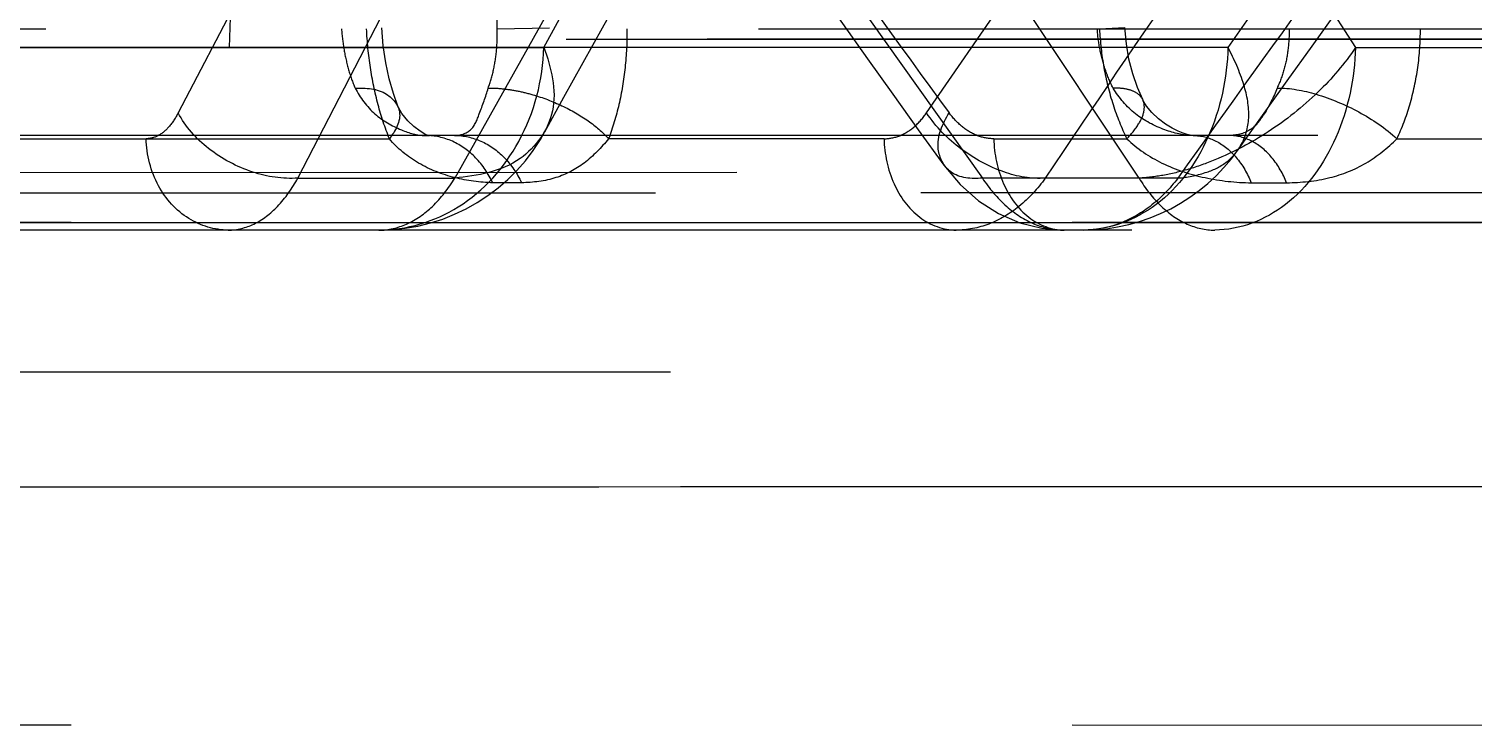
# Model space of a CAD drawing. Header units: millimetres. Extents: x 1236 to 1656, y -100 to 494.
# Drawn here: x 1489.602 to 1490.519, y 347.035 to 347.477 of the extents above; entities that cross this region are included whole.
import ezdxf

# ---------------------------------------------------------------- set-up
doc = ezdxf.new("R2010")
doc.units = ezdxf.units.MM
doc.header["$LTSCALE"] = 0.1
doc.linetypes.add('HIDDENX2', pattern=[19.05, 12.7, -6.35])
doc.layers.add('HIDDEN', color=8, linetype='HIDDENX2')

msp = doc.modelspace()

# ---------------------------------------------------------------- linework, layer by layer
at = {"layer": 'HIDDEN'}
for p, q in [((1489.74891, 348.07395), (1489.72933, 347.4655)), ((1489.89935, 347.47723), (1489.8972, 347.76045)), ((1489.92906, 347.46551), (1490.00212, 347.5993)), ((1490.35749, 347.59931), (1490.44382, 347.46549)), ((1490.45664, 347.59929), (1490.3629, 347.46555)), ((1489.76702, 347.55788), (1489.69699, 347.42406)), ((1490.1718, 347.42406), (1490.26428, 347.55788)), ((1489.77296, 347.38263), (1489.84197, 347.51645)), ((1489.94763, 347.51645), (1489.87247, 347.38263)), ((1490.11199, 347.51645), (1490.20717, 347.38263)), ((1490.30659, 347.38263), (1490.2176, 347.51645)), ((1474.82505, 347.47723), (1492.3882, 347.47723)), ((1475.00806, 347.47718), (1491.32287, 347.47719)), ((1489.89935, 347.47723), (1489.93257, 347.47801)), ((1490.28152, 347.47723), (1490.29765, 347.47805)), ((1512.25767, 347.47083), (1474.62074, 347.47083)), ((1476.60823, 347.47076), (1505.5604, 347.47077)), ((1489.41613, 347.4655), (1489.92906, 347.46551)), ((1489.72933, 347.4655), (1489.53954, 347.46554)), ((1490.3629, 347.46555), (1489.72933, 347.4655)), ((1490.44382, 347.46549), (1491.53076, 347.4655)), ((1492.32499, 347.40968), (1474.81359, 347.40968)), ((1489.14627, 347.40758), (1489.83101, 347.40758)), ((1490.14479, 347.40758), (1489.97002, 347.40758)), ((1490.21441, 347.40758), (1490.29889, 347.40758)), ((1490.4702, 347.40758), (1491.84797, 347.40758)), ((1486.8763, 347.38526), (1491.19249, 347.38668)), ((1489.77296, 347.38263), (1489.87247, 347.38263)), ((1489.91482, 347.37967), (1489.89657, 347.37967)), ((1490.33125, 347.38263), (1490.20717, 347.38263)), ((1490.3778, 347.37967), (1490.40024, 347.37967)), ((1493.34312, 347.37337), (1485.44503, 347.37337)), ((1486.82475, 347.37332), (1493.34328, 347.37323)), ((1493.43914, 347.35448), (1485.44375, 347.35445)), ((1485.44387, 347.35441), (1493.43867, 347.35444)), ((1492.20699, 347.34967), (1489.17752, 347.34967)), ((1501.43941, 347.25967), (1485.43905, 347.25967)), ((1489.73958, 347.18676), (1489.25662, 347.18677)), ((1489.89221, 347.18678), (1489.73958, 347.18676)), ((1489.96388, 347.18679), (1489.89221, 347.18678)), ((1490.0157, 347.1868), (1489.96388, 347.18679)), ((1490.30871, 347.18688), (1490.0157, 347.1868)), ((1493.43916, 347.03521), (1486.55598, 347.03631))]:
    msp.add_line(p, q, dxfattribs=at)
for points in [[(1489.92962, 347.41204), (1489.94168, 347.43398), (1489.95383, 347.45591), (1489.96609, 347.47784), (1489.97846, 347.49976), (1489.99093, 347.52167), (1490.0035, 347.54358)], [(1490.36927, 347.4003), (1490.38489, 347.4223), (1490.40061, 347.44432), (1490.41644, 347.46636), (1490.43237, 347.48841), (1490.44841, 347.51047), (1490.46455, 347.53256)], [(1490.08679, 347.52567), (1490.10253, 347.50316), (1490.11836, 347.48068), (1490.13429, 347.45821), (1490.15031, 347.43576), (1490.16643, 347.41333), (1490.18264, 347.39091)], [(1489.83643, 347.42832), (1489.83351, 347.4363), (1489.83088, 347.44549), (1489.8287, 347.45563), (1489.8271, 347.46653), (1489.82618, 347.47801)], [(1490.30893, 347.43243), (1490.30553, 347.44005), (1490.30257, 347.44865), (1490.30021, 347.45797), (1490.29855, 347.46785), (1490.29765, 347.47806)], [(1490.34097, 347.40968), (1490.34023, 347.40971), (1490.33896, 347.40988), (1490.33707, 347.41029), (1490.3345, 347.41109), (1490.33135, 347.41237), (1490.32756, 347.4143), (1490.32335, 347.41694), (1490.31901, 347.42024), (1490.31478, 347.42423), (1490.31141, 347.42829), (1490.30907, 347.43213)], [(1489.8539, 347.40968), (1489.85566, 347.40957), (1489.85617, 347.40948), (1489.85544, 347.40973), (1489.85353, 347.41059), (1489.85041, 347.41242), (1489.84658, 347.41526), (1489.84258, 347.41903), (1489.83896, 347.42352), (1489.83659, 347.42791)], [(1490.18265, 347.39089), (1490.19306, 347.37856), (1490.20474, 347.3683), (1490.21748, 347.36021), (1490.23099, 347.35437), (1490.24492, 347.35086), (1490.2591, 347.34967)]]:
    msp.add_lwpolyline(points, dxfattribs=at)
for centre, radius, start, end in [((1497.0905, 352.50311), 8.57134, 215.236273, 216.339015), ((1498.31613, 341.98413), 9.70841, 145.260417, 146.215996), ((1498.54012, 341.57035), 10.05823, 143.760102, 144.699617), ((1489.82437, 347.46968), 0.12, 270, 332.57748), ((1490.27135, 347.46968), 0.12, 270.00001, 324.91646)]:
    msp.add_arc(centre, radius, start, end, dxfattribs=at)
for points, knots in [([(1489.8006, 347.47723), (1489.80092, 347.4728), (1489.80197, 347.46408), (1489.80481, 347.45149), (1489.80758, 347.4435), (1489.80918, 347.43971)], [0, 0, 0, 0, 0.344888, 0.680874, 1, 1, 1, 1]), ([(1489.83101, 347.40758), (1489.82816, 347.41462), (1489.82327, 347.42947), (1489.81845, 347.45284), (1489.81688, 347.46902), (1489.81649, 347.47723)], [0, 0, 0, 0, 0.318759, 0.654679, 1, 1, 1, 1]), ([(1489.89362, 347.43971), (1489.89505, 347.4435), (1489.89737, 347.45151), (1489.89927, 347.46412), (1489.89951, 347.47282), (1489.89938, 347.47723)], [0, 0, 0, 0, 0.318333, 0.652846, 1, 1, 1, 1]), ([(1489.98169, 347.47723), (1489.98176, 347.46905), (1489.981, 347.4529), (1489.97712, 347.42951), (1489.97269, 347.41462), (1489.97002, 347.40758)], [0, 0, 0, 0, 0.345864, 0.68154, 1, 1, 1, 1]), ([(1490.29013, 347.43971), (1490.28821, 347.44346), (1490.28489, 347.45141), (1490.28154, 347.46403), (1490.28039, 347.47279), (1490.28008, 347.47723)], [0, 0, 0, 0, 0.323753, 0.658057, 1, 1, 1, 1]), ([(1490.28152, 347.47723), (1490.28191, 347.46902), (1490.28373, 347.45277), (1490.28952, 347.42933), (1490.29543, 347.41455), (1490.29889, 347.40758)], [0, 0, 0, 0, 0.341649, 0.676915, 1, 1, 1, 1]), ([(1490.40178, 347.47724), (1490.40187, 347.47282), (1490.40142, 347.46407), (1490.39888, 347.45142), (1490.39594, 347.44345), (1490.39417, 347.43971)], [0, 0, 0, 0, 0.343412, 0.678144, 1, 1, 1, 1]), ([(1490.4702, 347.40758), (1490.47348, 347.41455), (1490.47903, 347.42933), (1490.48402, 347.45279), (1490.48511, 347.46903), (1490.48511, 347.47723)], [0, 0, 0, 0, 0.32203, 0.656982, 1, 1, 1, 1]), ([(1489.82437, 347.34967), (1489.84184, 347.34967), (1489.87879, 347.36092), (1489.91814, 347.40518), (1489.92837, 347.44499), (1489.92898, 347.46557)], [0, 0, 0, 0, 0.307213, 0.638071, 1, 1, 1, 1]), ([(1489.92898, 347.46557), (1489.93353, 347.45278), (1489.94064, 347.42576), (1489.91466, 347.38888), (1489.88682, 347.38412), (1489.87247, 347.38263)], [0, 0, 0, 0, 0.338256, 0.640826, 1, 1, 1, 1]), ([(1490.36301, 347.46563), (1490.36251, 347.44612), (1490.35453, 347.40847), (1490.32228, 347.36301), (1490.28763, 347.34967), (1490.27135, 347.34967)], [0, 0, 0, 0, 0.363349, 0.696932, 1, 1, 1, 1]), ([(1490.4439, 347.46549), (1490.44339, 347.44601), (1490.43565, 347.40861), (1490.40451, 347.36323), (1490.37054, 347.34967), (1490.35466, 347.34967)], [0, 0, 0, 0, 0.367069, 0.700881, 1, 1, 1, 1]), ([(1490.4439, 347.46549), (1490.43711, 347.45519), (1490.42016, 347.43546), (1490.38978, 347.41143), (1490.36648, 347.39903), (1490.35466, 347.39418)], [0, 0, 0, 0, 0.319938, 0.668637, 1, 1, 1, 1]), ([(1490.37104, 347.40307), (1490.37414, 347.4084), (1490.37773, 347.42179), (1490.37344, 347.44364), (1490.36695, 347.45796), (1490.36301, 347.46563)], [0, 0, 0, 0, 0.282287, 0.605258, 1, 1, 1, 1]), ([(1489.80918, 347.43971), (1489.8124, 347.43362), (1489.82067, 347.42248), (1489.83707, 347.41314), (1489.84861, 347.40969), (1489.85381, 347.40968)], [0, 0, 0, 0, 0.369949, 0.720987, 1, 1, 1, 1]), ([(1489.8092, 347.43973), (1489.81599, 347.43981), (1489.82826, 347.43941), (1489.84107, 347.42357), (1489.83469, 347.41237), (1489.83101, 347.40758)], [0, 0, 0, 0, 0.389131, 0.653927, 1, 1, 1, 1]), ([(1489.87247, 347.40968), (1489.87599, 347.40969), (1489.88398, 347.41228), (1489.88871, 347.42541), (1489.89212, 347.43415), (1489.89362, 347.43971)], [0, 0, 0, 0, 0.267772, 0.561721, 1, 1, 1, 1]), ([(1489.89361, 347.43973), (1489.89659, 347.43977), (1489.90278, 347.43946), (1489.91224, 347.43802), (1489.91863, 347.43646), (1489.92188, 347.43552)], [0, 0, 0, 0, 0.311865, 0.646612, 1, 1, 1, 1]), ([(1489.92188, 347.43552), (1489.92824, 347.43368), (1489.94049, 347.42904), (1489.95685, 347.41974), (1489.96623, 347.41185), (1489.97002, 347.40758)], [0, 0, 0, 0, 0.352958, 0.695575, 1, 1, 1, 1]), ([(1490.34083, 347.40968), (1490.33477, 347.40969), (1490.32175, 347.41286), (1490.30343, 347.42234), (1490.29386, 347.43352), (1490.29013, 347.43971)], [0, 0, 0, 0, 0.297639, 0.64487, 1, 1, 1, 1]), ([(1490.30893, 347.43242), (1490.30811, 347.43405), (1490.30507, 347.43714), (1490.29829, 347.43944), (1490.29306, 347.43977), (1490.29015, 347.43973)], [0, 0, 0, 0, 0.259662, 0.585232, 1, 1, 1, 1]), ([(1490.29889, 347.40758), (1490.30166, 347.41045), (1490.30619, 347.41595), (1490.31035, 347.42457), (1490.30997, 347.43036), (1490.30893, 347.43242)], [0, 0, 0, 0, 0.425479, 0.754852, 1, 1, 1, 1]), ([(1490.39417, 347.43971), (1490.392, 347.434), (1490.38725, 347.42459), (1490.3779, 347.41181), (1490.36825, 347.40968), (1490.36368, 347.40968)], [0, 0, 0, 0, 0.401586, 0.699041, 1, 1, 1, 1]), ([(1490.39415, 347.43973), (1490.40252, 347.43984), (1490.42062, 347.43628), (1490.44646, 347.42538), (1490.46296, 347.41429), (1490.4702, 347.40758)], [0, 0, 0, 0, 0.2989, 0.64739, 1, 1, 1, 1]), ([(1489.69699, 347.42406), (1489.69537, 347.42088), (1489.69181, 347.41529), (1489.68478, 347.40915), (1489.67916, 347.40758), (1489.67657, 347.40758)], [0, 0, 0, 0, 0.390354, 0.716941, 1, 1, 1, 1]), ([(1489.77296, 347.38263), (1489.76334, 347.38189), (1489.74277, 347.38523), (1489.71582, 347.3995), (1489.70144, 347.41519), (1489.69699, 347.42406)], [0, 0, 0, 0, 0.320141, 0.670735, 1, 1, 1, 1]), ([(1490.14479, 347.40758), (1490.14816, 347.40758), (1490.1552, 347.409), (1490.16459, 347.41496), (1490.16958, 347.42078), (1490.1718, 347.42406)], [0, 0, 0, 0, 0.308477, 0.637713, 1, 1, 1, 1]), ([(1490.24708, 347.38263), (1490.23829, 347.38185), (1490.21892, 347.38567), (1490.19271, 347.40003), (1490.17755, 347.41513), (1490.1718, 347.42406)], [0, 0, 0, 0, 0.297344, 0.64225, 1, 1, 1, 1]), ([(1490.20717, 347.38263), (1490.20042, 347.38206), (1490.18637, 347.38292), (1490.17562, 347.40361), (1490.18198, 347.41718), (1490.18607, 347.42406)], [0, 0, 0, 0, 0.33339, 0.605782, 1, 1, 1, 1]), ([(1490.21441, 347.40758), (1490.21093, 347.40758), (1490.20366, 347.40901), (1490.19384, 347.41495), (1490.18849, 347.42077), (1490.18607, 347.42406)], [0, 0, 0, 0, 0.308552, 0.638575, 1, 1, 1, 1]), ([(1489.72877, 347.34967), (1489.72007, 347.34967), (1489.70164, 347.35528), (1489.68199, 347.37739), (1489.67688, 347.39729), (1489.67657, 347.40758)], [0, 0, 0, 0, 0.306295, 0.637604, 1, 1, 1, 1]), ([(1489.89657, 347.37967), (1489.88846, 347.37983), (1489.87208, 347.38199), (1489.84915, 347.39096), (1489.83611, 347.40138), (1489.83101, 347.40758)], [0, 0, 0, 0, 0.332847, 0.670493, 1, 1, 1, 1]), ([(1489.89657, 347.37967), (1489.89383, 347.38547), (1489.88675, 347.39601), (1489.87168, 347.407), (1489.85971, 347.40968), (1489.8539, 347.40968)], [0, 0, 0, 0, 0.351319, 0.681437, 1, 1, 1, 1]), ([(1489.87237, 347.40968), (1489.87804, 347.40968), (1489.88983, 347.40708), (1489.90491, 347.39619), (1489.91204, 347.38557), (1489.91482, 347.37967)], [0, 0, 0, 0, 0.311736, 0.641355, 1, 1, 1, 1]), ([(1489.97002, 347.40758), (1489.96536, 347.40198), (1489.95575, 347.3916), (1489.93641, 347.38149), (1489.92218, 347.37982), (1489.91482, 347.37967)], [0, 0, 0, 0, 0.340965, 0.655111, 1, 1, 1, 1]), ([(1490.14479, 347.40758), (1490.14504, 347.39785), (1490.14904, 347.37907), (1490.16509, 347.35636), (1490.18238, 347.34967), (1490.1905, 347.34967)], [0, 0, 0, 0, 0.363049, 0.697021, 1, 1, 1, 1]), ([(1490.21441, 347.40758), (1490.21468, 347.39786), (1490.21854, 347.37916), (1490.23415, 347.35646), (1490.25119, 347.34967), (1490.25916, 347.34967)], [0, 0, 0, 0, 0.365853, 0.700112, 1, 1, 1, 1]), ([(1490.29889, 347.40758), (1490.30531, 347.40125), (1490.32118, 347.39076), (1490.34846, 347.38188), (1490.36796, 347.37983), (1490.3778, 347.37967)], [0, 0, 0, 0, 0.316708, 0.654205, 1, 1, 1, 1]), ([(1490.34093, 347.40968), (1490.34589, 347.40968), (1490.35644, 347.40692), (1490.36947, 347.39584), (1490.37543, 347.38547), (1490.3778, 347.37967)], [0, 0, 0, 0, 0.297007, 0.625128, 1, 1, 1, 1]), ([(1490.40024, 347.37967), (1490.39793, 347.38536), (1490.3921, 347.39562), (1490.37927, 347.40682), (1490.36866, 347.40968), (1490.36363, 347.40968)], [0, 0, 0, 0, 0.368858, 0.69775, 1, 1, 1, 1]), ([(1490.40024, 347.37967), (1490.40941, 347.37982), (1490.42693, 347.3815), (1490.45126, 347.39109), (1490.46423, 347.40176), (1490.4702, 347.40758)], [0, 0, 0, 0, 0.356165, 0.676439, 1, 1, 1, 1]), ([(1490.33125, 347.38263), (1490.33713, 347.38325), (1490.34781, 347.38511), (1490.36215, 347.3916), (1490.3687, 347.39902), (1490.37104, 347.40307)], [0, 0, 0, 0, 0.382133, 0.69703, 1, 1, 1, 1]), ([(1490.35466, 347.39418), (1490.34918, 347.39193), (1490.33834, 347.38806), (1490.32223, 347.38416), (1490.31166, 347.38288), (1490.30659, 347.38263)], [0, 0, 0, 0, 0.35832, 0.693698, 1, 1, 1, 1]), ([(1489.72877, 347.34967), (1489.73431, 347.34967), (1489.7462, 347.3527), (1489.7615, 347.36486), (1489.76936, 347.37618), (1489.77296, 347.38263)], [0, 0, 0, 0, 0.288974, 0.614602, 1, 1, 1, 1]), ([(1489.82437, 347.34967), (1489.83034, 347.34967), (1489.84304, 347.35262), (1489.85972, 347.36468), (1489.86849, 347.37613), (1489.87247, 347.38263)], [0, 0, 0, 0, 0.295358, 0.622842, 1, 1, 1, 1]), ([(1490.24708, 347.38263), (1490.24233, 347.376), (1490.23173, 347.3643), (1490.21207, 347.35246), (1490.19752, 347.34967), (1490.1905, 347.34967)], [0, 0, 0, 0, 0.361187, 0.68941, 1, 1, 1, 1]), ([(1490.20717, 347.38263), (1490.21155, 347.37607), (1490.22121, 347.36453), (1490.23924, 347.35257), (1490.25274, 347.34967), (1490.25916, 347.34967)], [0, 0, 0, 0, 0.370816, 0.698281, 1, 1, 1, 1]), ([(1490.33125, 347.38263), (1490.32616, 347.37596), (1490.31477, 347.36418), (1490.29398, 347.35242), (1490.27872, 347.34967), (1490.27135, 347.34967)], [0, 0, 0, 0, 0.356813, 0.68664, 1, 1, 1, 1]), ([(1490.30659, 347.38263), (1490.31058, 347.37613), (1490.31933, 347.36468), (1490.336, 347.35262), (1490.3487, 347.34967), (1490.35466, 347.34967)], [0, 0, 0, 0, 0.37724, 0.704717, 1, 1, 1, 1]), ([(1492.65074, 347.18467), (1492.45516, 347.18476), (1492.06414, 347.18538), (1491.47808, 347.18649), (1490.89298, 347.18703), (1490.50332, 347.18694), (1490.30871, 347.18688)], [0, 0, 0, 0, 0.250532, 0.500868, 0.750713, 1, 1, 1, 1])]:
    msp.add_open_spline(points, degree=3, knots=knots, dxfattribs=at)

doc.saveas('drawing.dxf')
